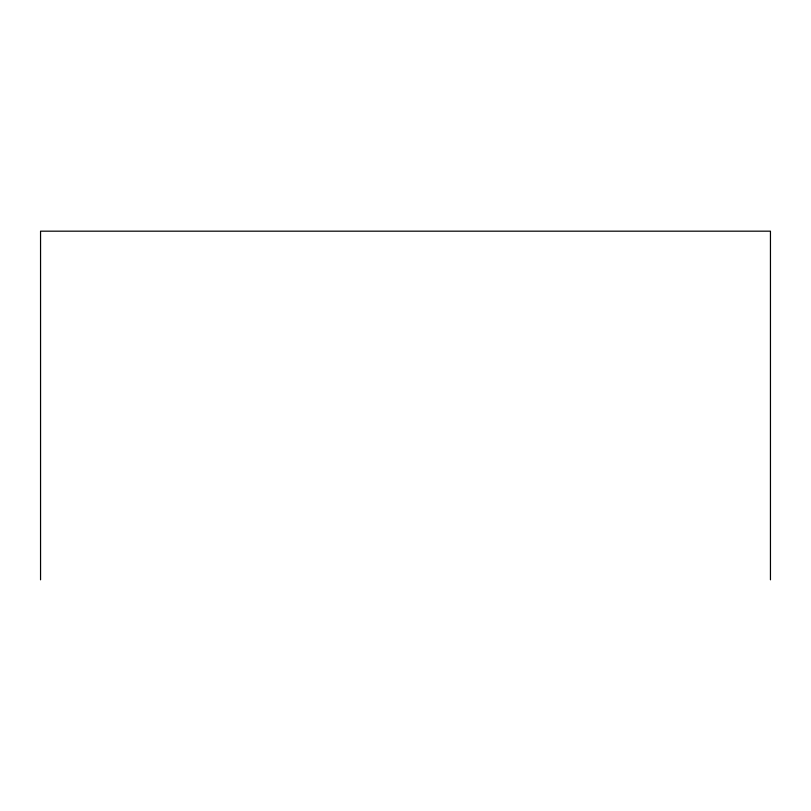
<?xml version="1.0" encoding="UTF-8"?>
<svg xmlns="http://www.w3.org/2000/svg" width="811" height="811" viewBox="0 0 811 811"><rect width="100%" height="100%" fill="white"/><g stroke="black" fill="none" stroke-linecap="round" stroke-linejoin="round"><path stroke-width="1.22" d="M770.45 579.824L770.45 231.176L40.55 231.176L40.55 579.824"/></g></svg>
